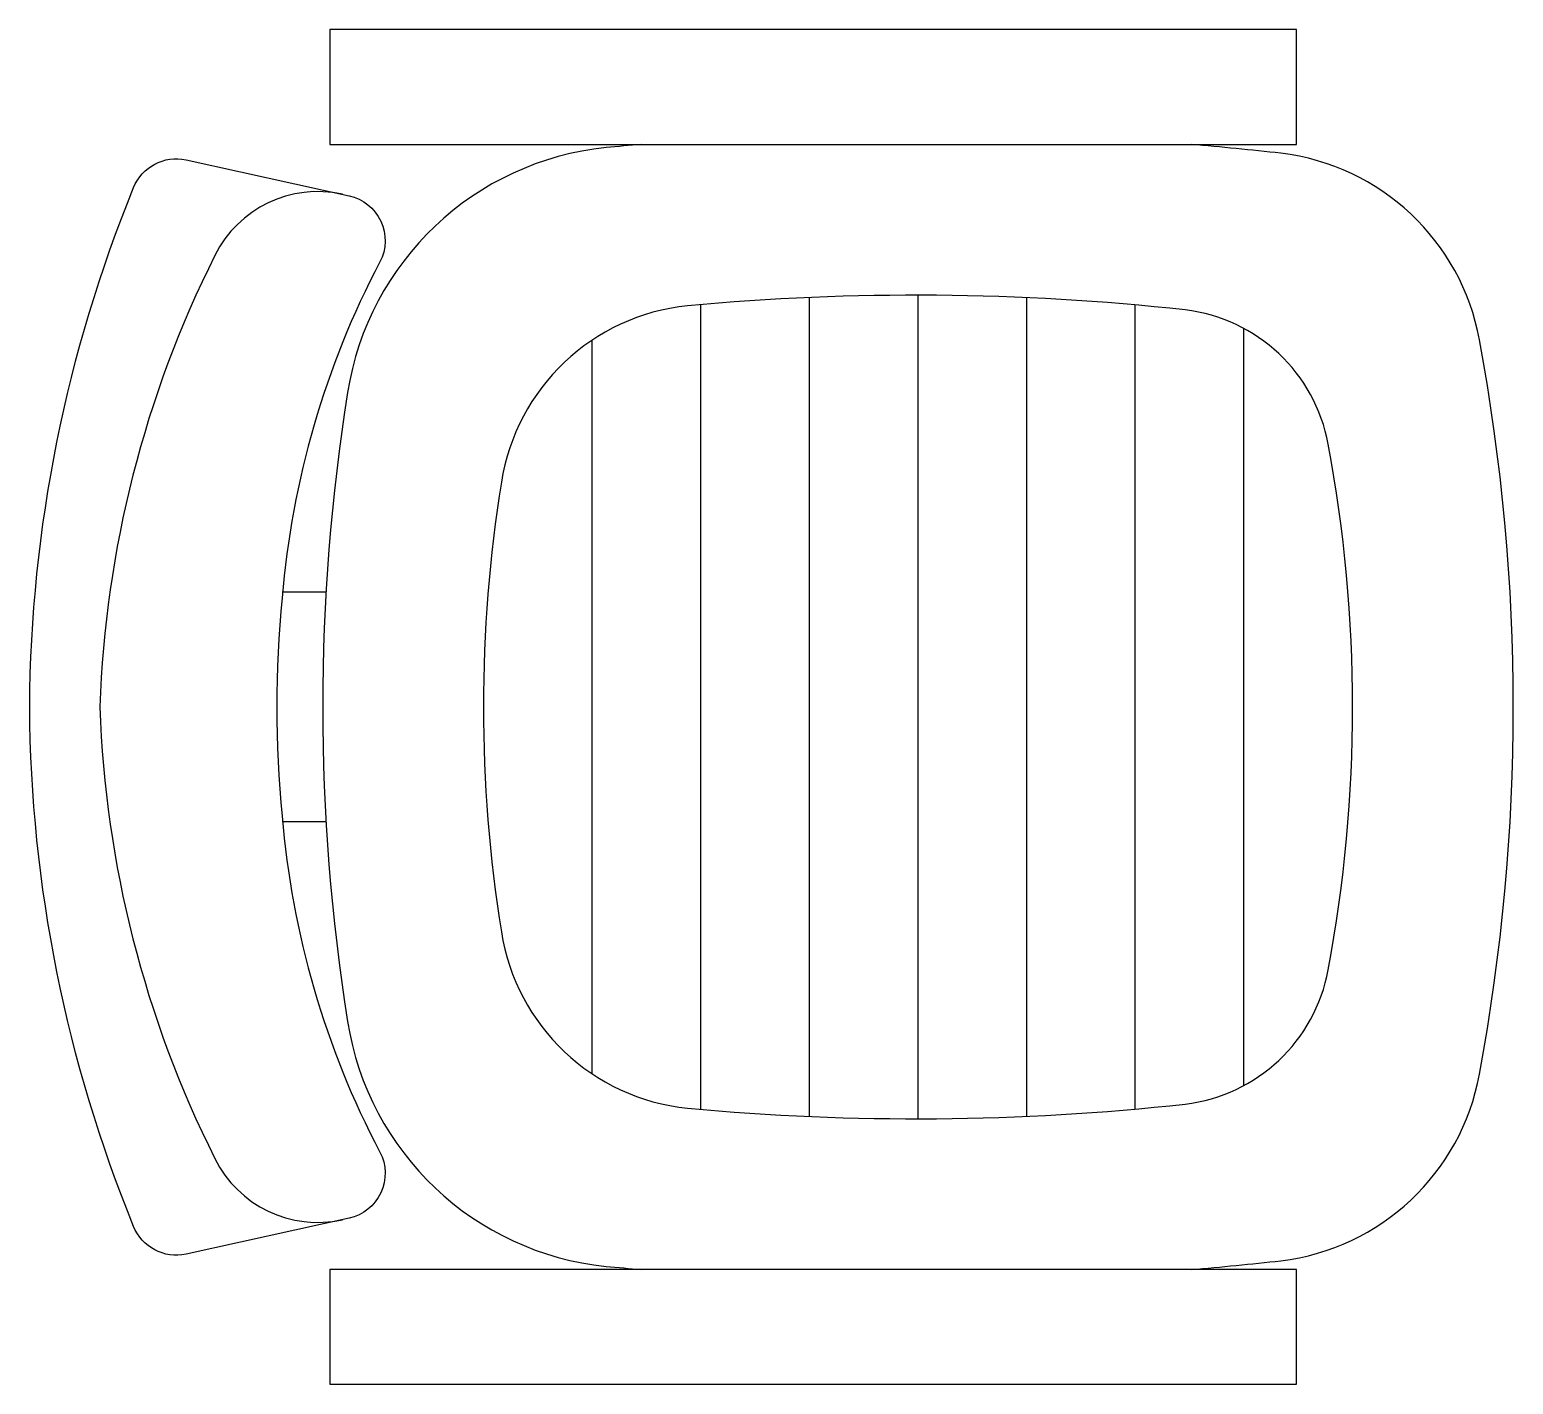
# Model space of a CAD drawing. Header units: millimetres. Extents: x -883.682 to -883.035, y 2735.285 to 2735.875.
import ezdxf

# ---------------------------------------------------------------- set-up
doc = ezdxf.new("R2010")
doc.units = ezdxf.units.MM
doc.header["$LTSCALE"] = 10
doc.layers.add('Móveis_cadeiras', color=2, linetype='Continuous')

msp = doc.modelspace()

# ---------------------------------------------------------------- linework, layer by layer
at = {"layer": 'Móveis_cadeiras', "color": 1}
for p, q in [((-883.38933, 2735.40488), (-883.38933, 2735.75537)), ((-883.34202, 2735.40178), (-883.34202, 2735.75847)), ((-883.2947, 2735.40078), (-883.2947, 2735.75948)), ((-883.24738, 2735.40185), (-883.24738, 2735.7584)), ((-883.20007, 2735.40501), (-883.20007, 2735.75524)), ((-883.15275, 2735.41527), (-883.15275, 2735.74499)), ((-883.43665, 2735.42037), (-883.43665, 2735.73989))]:
    msp.add_line(p, q, dxfattribs=at)
at = {"layer": 'Móveis_cadeiras'}
for p, q in [((-883.55258, 2735.63013), (-883.57165, 2735.63013)), ((-883.55258, 2735.53013), (-883.57165, 2735.53013))]:
    msp.add_line(p, q, dxfattribs=at)
for points in [[(-883.55091, 2735.87513), (-883.55091, 2735.82513), (-883.12992, 2735.82513), (-883.12992, 2735.87513)], [(-883.55091, 2735.33513), (-883.55091, 2735.28513), (-883.12992, 2735.28513), (-883.12992, 2735.33513)]]:
    msp.add_lwpolyline(points, close=True, dxfattribs=at)
for points in [[(-883.41525, 2735.82513, 0.002688), (-883.43049, 2735.82376, 0.340817), (-883.5431, 2735.71708, 0.07931), (-883.5431, 2735.44317, 0.340817)], [(-883.17566, 2735.33513, 0.006883), (-883.13666, 2735.33896, 0.328643), (-883.0502, 2735.42021, 0.092343), (-883.0502, 2735.74004, 0.328643), (-883.13666, 2735.82129, 0.006883), (-883.17566, 2735.82513, 0.340817)], [(-883.57165, 2735.53258, 0.100785), (-883.52908, 2735.38628, -0.49505), (-883.54249, 2735.35743), (-883.61349, 2735.34184, -0.365963), (-883.63633, 2735.35389, -0.095384), (-883.68159, 2735.58013, -0.095384), (-883.63633, 2735.80636, -0.365963), (-883.61349, 2735.81841), (-883.54249, 2735.80282, -0.49505), (-883.52908, 2735.77398, 0.100785), (-883.57165, 2735.62768, 0.105977)], [(-883.54538, 2735.80345, 0.344642), (-883.60092, 2735.77678, 0.10805), (-883.65103, 2735.58013, 0.10805), (-883.60092, 2735.38347, 0.344642), (-883.54538, 2735.3568)], [(-883.5431, 2735.44317, 0.340817), (-883.43049, 2735.3365, 0.002688), (-883.41525, 2735.33513, 0.328643)]]:
    msp.add_lwpolyline(points, format="xyb", dxfattribs=at)
msp.add_lwpolyline([(-883.47615, 2735.48221, 0.340817), (-883.39507, 2735.4054, 0.050508), (-883.17831, 2735.40717, 0.328643), (-883.11607, 2735.46567, 0.092896), (-883.11607, 2735.69458, 0.328643), (-883.17831, 2735.75308, 0.050508), (-883.39507, 2735.75485, 0.340817), (-883.47615, 2735.67805, 0.079866)], format="xyb", close=True, dxfattribs=at)
msp.add_arc((-883.07873, 2735.58013), 0.4952, 174.48987, 185.51013, dxfattribs=at)

doc.saveas('drawing.dxf')
